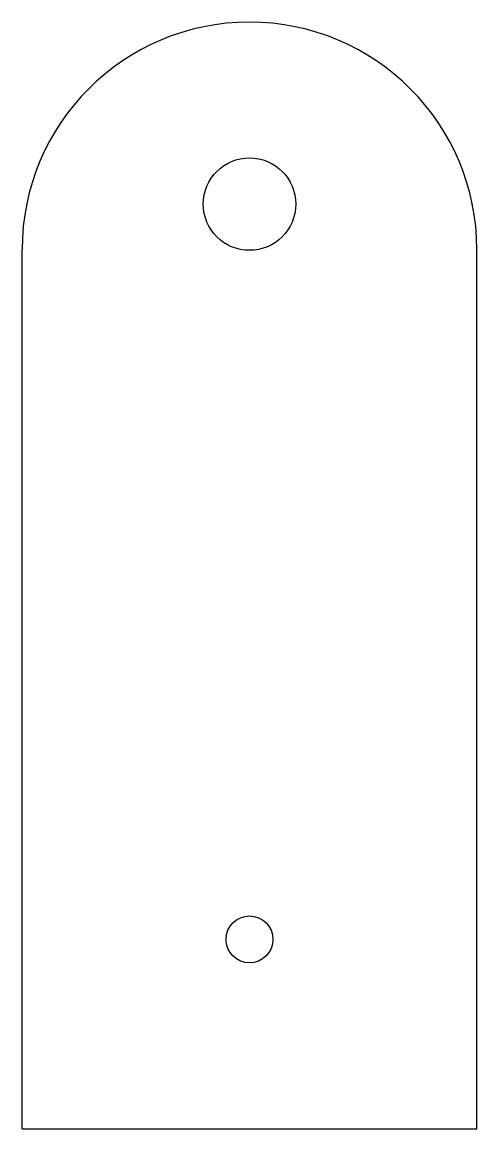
# Model space of a CAD drawing. Header units: millimetres. Extents: x 0 to 30, y 0 to 73.
import ezdxf

# ---------------------------------------------------------------- set-up
doc = ezdxf.new("R2010")
doc.units = ezdxf.units.MM
doc.layers.add('Sketch', color=7, linetype='CONTINUOUS')

msp = doc.modelspace()

# ---------------------------------------------------------------- linework, layer by layer
at = {"layer": 'Sketch'}
for p, q in [((15, 73), (15, 73)), ((0, 0), (0, 58)), ((30, 0), (30, 58)), ((0, 0), (30, 0))]:
    msp.add_line(p, q, dxfattribs=at)
for centre, radius in [((15, 61), 3.05), ((15, 12.5), 1.55)]:
    msp.add_circle(centre, radius, dxfattribs=at)
for start, end in [(90, 180), (0, 90)]:
    msp.add_arc((15, 58), 15, start, end, dxfattribs=at)

doc.saveas('drawing.dxf')
